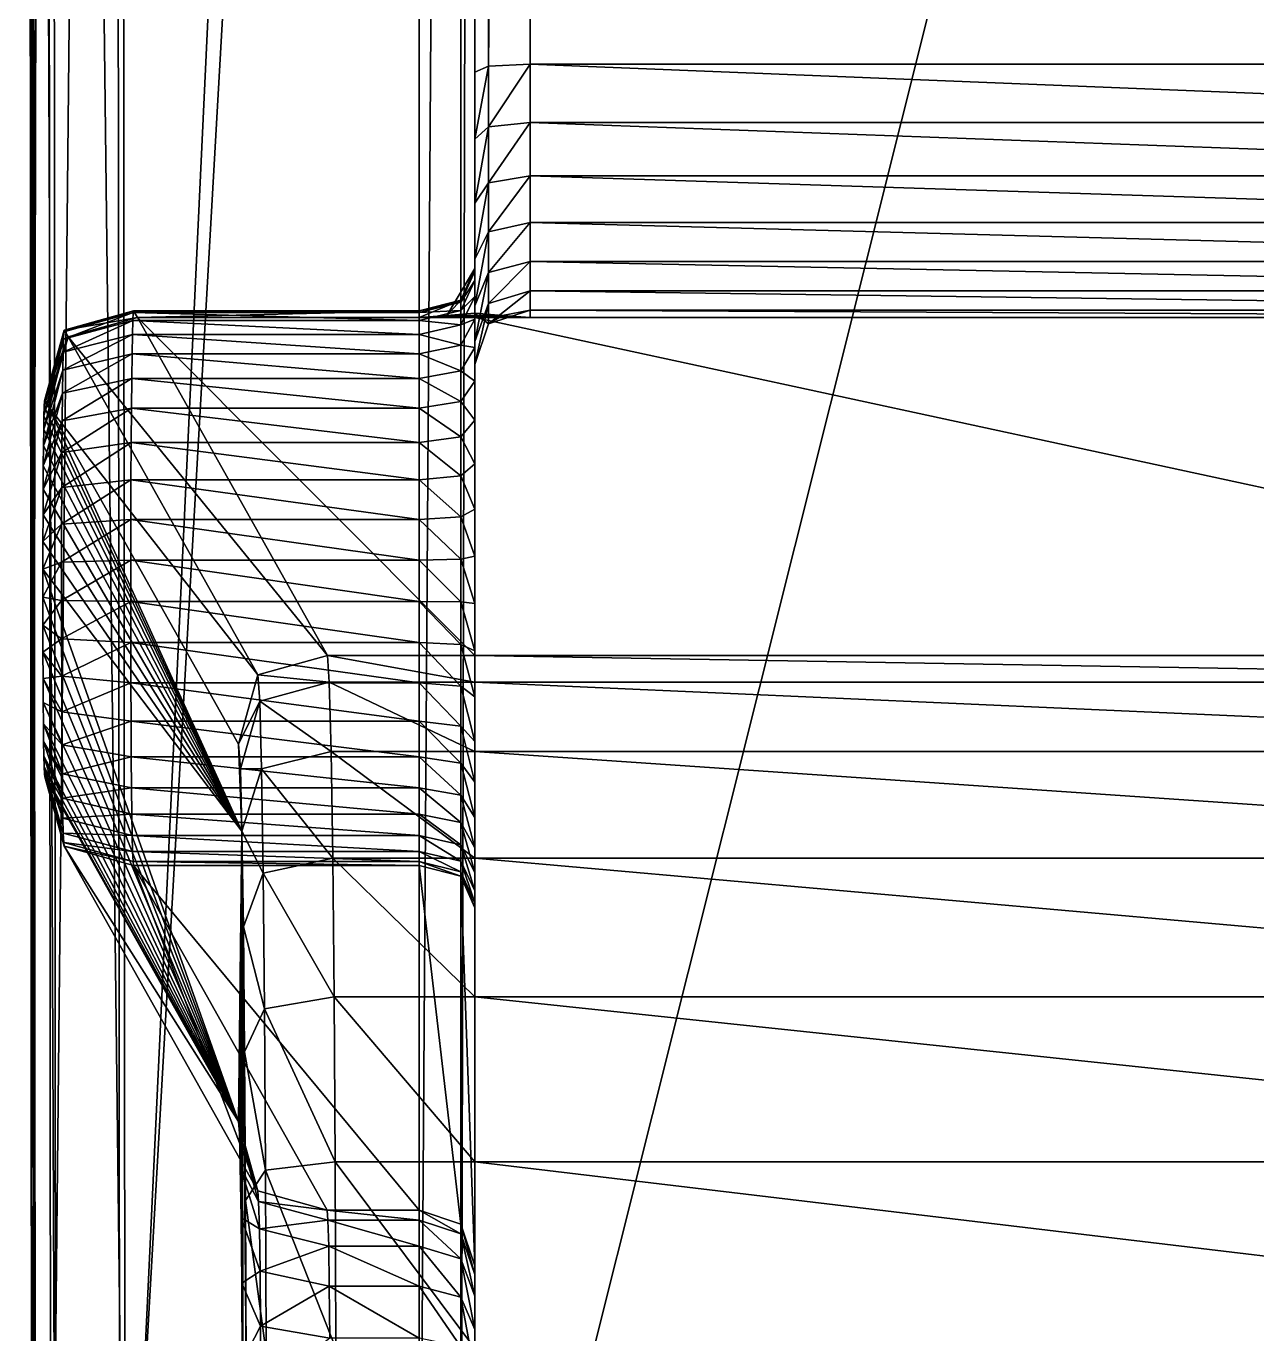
# Model space of a CAD drawing. Header units: metres. Extents: x -3624 to 1108, y -1406 to 909.
# Drawn here: x -693.31 to -671.14, y 517.28 to 540.84 of the extents above; entities that cross this region are included whole.
import ezdxf

# ---------------------------------------------------------------- set-up
doc = ezdxf.new("R2010")
doc.units = ezdxf.units.M

msp = doc.modelspace()

# ---------------------------------------------------------------- linework, layer by layer
for points in [[(-685.227, 899.025, 366.646), (-685.227, 785.077, 377.504), (-685.227, 508.727, 368.046)], [(-685.227, 874.83, 359.144), (-685.227, 899.025, 366.646), (-685.227, 508.727, 368.046)], [(-685.227, 874.009, 358.873), (-685.227, 874.83, 359.144), (-685.227, 508.727, 368.046)], [(-685.227, 873.226, 358.481), (-685.227, 874.009, 358.873), (-685.227, 508.727, 368.046)], [(-685.227, 872.523, 357.957), (-685.227, 873.226, 358.481), (-685.227, 508.727, 368.046)], [(-685.227, 766.642, 360.52), (-685.227, 872.523, 357.957), (-685.227, 508.727, 368.046)], [(-685.227, 785.077, 377.504), (-685.227, 647.085, 378.605), (-685.227, 509.396, 368.231)], [(-685.227, 785.077, 377.504), (-685.227, 509.396, 368.231), (-685.227, 509.035, 368.174)], [(-685.227, 785.077, 377.504), (-685.227, 509.035, 368.174), (-685.227, 508.727, 368.046)], [(-685.227, 763.264, 360.583), (-685.227, 766.642, 360.52), (-685.227, 508.727, 368.046)], [(-685.227, 759.889, 360.604), (-685.227, 763.264, 360.583), (-685.227, 508.727, 368.046)], [(-685.227, 647.079, 360.604), (-685.227, 759.889, 360.604), (-685.227, 508.727, 368.046)], [(-685.227, 647.085, 378.605), (-685.227, 632.676, 378.246), (-685.227, 509.396, 368.231)], [(-685.227, 643.704, 360.583), (-685.227, 647.079, 360.604), (-685.227, 508.727, 368.046)], [(-685.227, 640.326, 360.52), (-685.227, 643.704, 360.583), (-685.227, 508.727, 368.046)], [(-685.227, 636.949, 360.415), (-685.227, 640.326, 360.52), (-685.227, 508.727, 368.046)], [(-685.227, 633.574, 360.268), (-685.227, 636.949, 360.415), (-685.227, 508.727, 368.046)], [(-685.227, 630.201, 360.078), (-685.227, 633.574, 360.268), (-685.227, 508.727, 368.046)], [(-685.227, 632.676, 378.246), (-685.227, 625.485, 377.797), (-685.227, 509.396, 368.231)], [(-693.308, 632.208, 387.619), (-693.303, 624.783, 387.155), (-693.204, 508.689, 377.021)], [(-693.308, 632.208, 387.619), (-693.204, 508.689, 377.021), (-693.163, 501.162, 372.839)], [(-693.308, 632.208, 387.619), (-693.163, 501.162, 372.839), (-693.137, 509.109, 370.232)], [(-693.308, 632.208, 387.619), (-693.137, 509.109, 370.232), (-693.234, 621.672, 380.079)], [(-685.227, 626.83, 359.848), (-685.227, 630.201, 360.078), (-685.227, 508.727, 368.046)], [(-685.227, 623.466, 359.575), (-685.227, 626.83, 359.848), (-685.227, 508.727, 368.046)], [(-685.227, 625.485, 377.797), (-685.227, 621.891, 377.504), (-685.227, 509.396, 368.231)], [(-693.303, 624.783, 387.155), (-693.3, 621.07, 386.853), (-693.204, 508.689, 377.021)], [(-685.227, 540.015, 352.274), (-684.977, 540.12, 351.53), (-684.977, 623.529, 358.827)], [(-684.977, 623.529, 358.827), (-685.227, 623.466, 359.575), (-685.227, 540.015, 352.274)], [(-685.227, 535.055, 357.345), (-685.227, 540.015, 352.274), (-685.227, 623.466, 359.575)], [(-685.227, 534.445, 357.957), (-685.227, 535.055, 357.345), (-685.227, 623.466, 359.575)], [(-685.227, 533.742, 358.481), (-685.227, 534.445, 357.957), (-685.227, 623.466, 359.575)], [(-685.227, 532.958, 358.874), (-685.227, 533.742, 358.481), (-685.227, 623.466, 359.575)], [(-685.227, 532.958, 358.874), (-685.227, 623.466, 359.575), (-685.227, 508.727, 368.046)], [(-684.977, 540.12, 351.53), (-684.227, 540.155, 351.282), (-684.227, 623.55, 358.578)], [(-684.227, 623.55, 358.578), (-684.977, 623.529, 358.827), (-684.977, 540.12, 351.53)], [(-658.045, 540.155, 351.282), (-658.045, 623.55, 358.578), (-684.227, 623.55, 358.578)], [(-684.227, 623.55, 358.578), (-684.227, 540.155, 351.282), (-658.045, 540.155, 351.282)], [(-692.775, 509.286, 368.996), (-692.872, 621.777, 378.837), (-693.234, 621.672, 380.079)], [(-691.521, 509.335, 368.661), (-691.618, 621.807, 378.501), (-692.872, 621.777, 378.837)], [(-692.872, 621.777, 378.837), (-692.775, 509.286, 368.996), (-691.521, 509.335, 368.661)], [(-686.227, 621.807, 378.501), (-691.618, 621.807, 378.501), (-691.521, 509.335, 368.661)], [(-691.521, 509.335, 368.661), (-686.227, 509.335, 368.661), (-686.227, 621.807, 378.501)], [(-686.227, 509.335, 368.661), (-685.477, 509.35, 368.554), (-685.477, 621.828, 378.252)], [(-685.477, 621.828, 378.252), (-686.227, 621.807, 378.501), (-686.227, 509.335, 368.661)], [(-685.477, 509.35, 368.554), (-685.227, 509.396, 368.231), (-685.227, 621.891, 377.504)], [(-685.227, 621.891, 377.504), (-685.477, 621.828, 378.252), (-685.477, 509.35, 368.554)], [(-693.234, 621.672, 380.079), (-693.137, 509.109, 370.232), (-692.775, 509.286, 368.996)], [(-693.204, 508.689, 377.021), (-693.3, 621.07, 386.853), (-692.962, 620.964, 388.102)], [(-692.962, 620.964, 388.102), (-692.866, 508.513, 378.264), (-693.204, 508.689, 377.021)], [(-692.866, 508.513, 378.264), (-692.962, 620.964, 388.102), (-691.716, 620.935, 388.463)], [(-691.716, 620.935, 388.463), (-691.619, 508.463, 378.623), (-692.866, 508.513, 378.264)], [(-691.619, 508.463, 378.623), (-691.716, 620.935, 388.463), (-685.227, 620.935, 388.463)], [(-685.227, 620.935, 388.463), (-685.227, 508.463, 378.623), (-691.619, 508.463, 378.623)], [(-657.045, 620.935, 388.463), (-657.045, 508.463, 378.623), (-685.227, 508.463, 378.623)], [(-685.227, 508.463, 378.623), (-685.227, 620.935, 388.463), (-657.045, 620.935, 388.463)], [(-685.227, 538.804, 352.035), (-684.977, 539.028, 351.315), (-684.977, 540.12, 351.53)], [(-684.977, 540.12, 351.53), (-685.227, 540.015, 352.274), (-685.227, 538.804, 352.035)], [(-685.227, 535.565, 356.657), (-685.227, 538.804, 352.035), (-685.227, 540.015, 352.274)], [(-685.227, 535.055, 357.345), (-685.227, 535.565, 356.657), (-685.227, 540.015, 352.274)], [(-684.977, 539.028, 351.315), (-684.227, 539.103, 351.075), (-684.227, 540.155, 351.282)], [(-684.227, 540.155, 351.282), (-684.977, 540.12, 351.53), (-684.977, 539.028, 351.315)], [(-658.045, 539.103, 351.075), (-658.045, 540.155, 351.282), (-684.227, 540.155, 351.282)], [(-684.227, 540.155, 351.282), (-684.227, 539.103, 351.075), (-658.045, 539.103, 351.075)], [(-684.977, 538.021, 350.88), (-684.227, 538.145, 350.661), (-684.227, 539.103, 351.075)], [(-684.227, 539.103, 351.075), (-684.977, 539.028, 351.315), (-684.977, 538.021, 350.88)], [(-658.045, 538.145, 350.661), (-658.045, 539.103, 351.075), (-684.227, 539.103, 351.075)], [(-684.227, 539.103, 351.075), (-684.227, 538.145, 350.661), (-658.045, 538.145, 350.661)], [(-685.227, 537.652, 351.538), (-684.977, 538.021, 350.88), (-684.977, 539.028, 351.315)], [(-684.977, 539.028, 351.315), (-685.227, 538.804, 352.035), (-685.227, 537.652, 351.538)], [(-685.227, 535.968, 355.904), (-685.227, 537.652, 351.538), (-685.227, 538.804, 352.035)], [(-685.227, 535.565, 356.657), (-685.227, 535.968, 355.904), (-685.227, 538.804, 352.035)], [(-684.977, 537.138, 350.256), (-684.227, 537.304, 350.067), (-684.227, 538.145, 350.661)], [(-684.227, 538.145, 350.661), (-684.977, 538.021, 350.88), (-684.977, 537.138, 350.256)], [(-658.045, 537.304, 350.067), (-658.045, 538.145, 350.661), (-684.227, 538.145, 350.661)], [(-684.227, 538.145, 350.661), (-684.227, 537.304, 350.067), (-658.045, 537.304, 350.067)], [(-685.227, 536.643, 350.824), (-684.977, 537.138, 350.256), (-684.977, 538.021, 350.88)], [(-684.977, 538.021, 350.88), (-685.227, 537.652, 351.538), (-685.227, 536.643, 350.824)], [(-685.227, 536.477, 353.411), (-685.227, 536.643, 350.824), (-685.227, 537.652, 351.538)], [(-685.227, 536.429, 354.251), (-685.227, 536.477, 353.411), (-685.227, 537.652, 351.538)], [(-685.227, 536.258, 355.098), (-685.227, 536.429, 354.251), (-685.227, 537.652, 351.538)], [(-685.227, 535.968, 355.904), (-685.227, 536.258, 355.098), (-685.227, 537.652, 351.538)], [(-684.977, 536.404, 349.468), (-684.227, 536.604, 349.317), (-684.227, 537.304, 350.067)], [(-684.227, 537.304, 350.067), (-684.977, 537.138, 350.256), (-684.977, 536.404, 349.468)], [(-658.045, 536.604, 349.317), (-658.045, 537.304, 350.067), (-684.227, 537.304, 350.067)], [(-684.227, 537.304, 350.067), (-684.227, 536.604, 349.317), (-658.045, 536.604, 349.317)], [(-685.227, 535.803, 349.923), (-684.977, 536.404, 349.468), (-684.977, 537.138, 350.256)], [(-684.977, 537.138, 350.256), (-685.227, 536.643, 350.824), (-685.227, 535.803, 349.923)], [(-685.727, 535.63, 346.923), (-685.227, 535.668, 347.457), (-685.227, 536.477, 353.411)], [(-685.227, 536.477, 353.411), (-685.477, 535.905, 353.404), (-685.727, 535.63, 346.923)], [(-685.477, 535.905, 353.404), (-685.227, 536.477, 353.411), (-685.227, 536.429, 354.251)], [(-685.227, 536.477, 353.411), (-685.227, 535.803, 349.923), (-685.227, 536.643, 350.824)], [(-685.227, 536.477, 353.411), (-685.227, 535.668, 347.457), (-685.227, 534.746, 347.682)], [(-685.227, 536.477, 353.411), (-685.227, 534.746, 347.682), (-685.227, 535.161, 348.867)], [(-685.227, 536.477, 353.411), (-685.227, 535.161, 348.867), (-685.227, 535.803, 349.923)], [(-684.977, 535.843, 348.545), (-684.227, 536.07, 348.438), (-684.227, 536.604, 349.317)], [(-684.227, 536.604, 349.317), (-684.977, 536.404, 349.468), (-684.977, 535.843, 348.545)], [(-658.045, 536.07, 348.438), (-658.045, 536.604, 349.317), (-684.227, 536.604, 349.317)], [(-684.227, 536.604, 349.317), (-684.227, 536.07, 348.438), (-658.045, 536.07, 348.438)], [(-685.477, 535.87, 354.185), (-685.227, 536.429, 354.251), (-685.227, 536.258, 355.098)], [(-685.227, 536.429, 354.251), (-685.477, 535.87, 354.185), (-685.477, 535.905, 353.404)], [(-685.477, 535.719, 354.95), (-685.227, 536.258, 355.098), (-685.227, 535.968, 355.904)], [(-685.227, 536.258, 355.098), (-685.477, 535.719, 354.95), (-685.477, 535.87, 354.185)], [(-685.227, 535.161, 348.867), (-684.977, 535.843, 348.545), (-684.977, 536.404, 349.468)], [(-684.977, 536.404, 349.468), (-685.227, 535.803, 349.923), (-685.227, 535.161, 348.867)], [(-684.977, 535.48, 347.509), (-684.227, 535.725, 347.452), (-684.227, 536.07, 348.438)], [(-684.227, 536.07, 348.438), (-684.977, 535.843, 348.545), (-684.977, 535.48, 347.509)], [(-658.045, 535.725, 347.452), (-658.045, 536.07, 348.438), (-684.227, 536.07, 348.438)], [(-684.227, 536.07, 348.438), (-684.227, 535.725, 347.452), (-658.045, 535.725, 347.452)], [(-686.227, 535.714, 353.402), (-685.477, 535.905, 353.404), (-685.477, 535.87, 354.185)], [(-686.227, 535.592, 346.388), (-685.727, 535.63, 346.923), (-685.477, 535.905, 353.404)], [(-685.477, 535.905, 353.404), (-686.227, 535.714, 353.402), (-686.227, 535.592, 346.388)], [(-686.227, 535.683, 354.163), (-685.477, 535.87, 354.185), (-685.477, 535.719, 354.95)], [(-685.477, 535.87, 354.185), (-686.227, 535.683, 354.163), (-686.227, 535.714, 353.402)], [(-685.477, 535.458, 355.678), (-685.227, 535.968, 355.904), (-685.227, 535.565, 356.657)], [(-685.227, 535.968, 355.904), (-685.477, 535.458, 355.678), (-685.477, 535.719, 354.95)], [(-685.227, 534.746, 347.682), (-684.977, 535.48, 347.509), (-684.977, 535.843, 348.545)], [(-684.977, 535.843, 348.545), (-685.227, 535.161, 348.867), (-685.227, 534.746, 347.682)], [(-692.642, 534.968, 355.449), (-692.635, 535.201, 354.796), (-691.386, 535.539, 354.901)], [(-691.386, 535.539, 354.901), (-691.394, 535.289, 355.603), (-692.642, 534.968, 355.449)], [(-692.635, 535.201, 354.796), (-692.629, 535.334, 354.11), (-691.379, 535.683, 354.163)], [(-691.379, 535.683, 354.163), (-691.386, 535.539, 354.901), (-692.635, 535.201, 354.796)], [(-692.629, 535.334, 354.11), (-692.622, 535.364, 353.385), (-691.372, 535.714, 353.402)], [(-691.372, 535.714, 353.402), (-691.379, 535.683, 354.163), (-692.629, 535.334, 354.11)], [(-691.303, 535.592, 346.388), (-691.372, 535.714, 353.402), (-692.622, 535.364, 353.385)], [(-692.622, 535.364, 353.385), (-692.553, 535.242, 346.382), (-691.303, 535.592, 346.388)], [(-687.881, 529.506, -2.28), (-691.303, 535.592, 346.388), (-692.553, 535.242, 346.382)], [(-686.227, 535.289, 355.603), (-691.394, 535.289, 355.603), (-691.386, 535.539, 354.901)], [(-686.227, 535.539, 354.901), (-691.386, 535.539, 354.901), (-691.379, 535.683, 354.163)], [(-691.386, 535.539, 354.901), (-686.227, 535.539, 354.901), (-686.227, 535.289, 355.603)], [(-686.227, 535.683, 354.163), (-691.379, 535.683, 354.163), (-691.372, 535.714, 353.402)], [(-691.379, 535.683, 354.163), (-686.227, 535.683, 354.163), (-686.227, 535.539, 354.901)], [(-691.372, 535.714, 353.402), (-686.227, 535.714, 353.402), (-686.227, 535.683, 354.163)], [(-686.227, 535.714, 353.402), (-691.372, 535.714, 353.402), (-691.303, 535.592, 346.388)], [(-691.303, 535.592, 346.388), (-686.227, 535.592, 346.388), (-686.227, 535.714, 353.402)], [(-685.227, 529.506, -2.28), (-685.227, 535.592, 346.388), (-691.303, 535.592, 346.388)], [(-691.303, 535.592, 346.388), (-687.881, 529.506, -2.28), (-685.227, 529.506, -2.28)], [(-686.227, 535.592, 346.388), (-691.303, 535.592, 346.388), (-650.969, 535.592, 346.388)], [(-657.045, 535.592, 346.388), (-650.969, 535.592, 346.388), (-691.303, 535.592, 346.388)], [(-691.303, 535.592, 346.388), (-685.227, 535.592, 346.388), (-657.045, 535.592, 346.388)], [(-686.227, 535.539, 354.901), (-685.477, 535.719, 354.95), (-685.477, 535.458, 355.678)], [(-685.477, 535.719, 354.95), (-686.227, 535.539, 354.901), (-686.227, 535.683, 354.163)], [(-684.977, 535.611, 346.655), (-685.727, 535.63, 346.923), (-686.227, 535.592, 346.388)], [(-686.227, 535.592, 346.388), (-685.227, 535.592, 346.388), (-684.977, 535.611, 346.655)], [(-685.227, 535.592, 346.388), (-686.227, 535.592, 346.388), (-656.045, 535.592, 346.388)], [(-650.969, 535.592, 346.388), (-656.045, 535.592, 346.388), (-686.227, 535.592, 346.388)], [(-685.477, 535.458, 355.678), (-686.227, 535.289, 355.603), (-686.227, 535.539, 354.901)], [(-684.727, 535.63, 346.923), (-685.227, 535.668, 347.457), (-685.727, 535.63, 346.923)], [(-685.727, 535.63, 346.923), (-684.977, 535.611, 346.655), (-684.727, 535.63, 346.923)], [(-685.477, 535.095, 356.358), (-685.227, 535.565, 356.657), (-685.227, 535.055, 357.345)], [(-685.227, 535.565, 356.657), (-685.477, 535.095, 356.358), (-685.477, 535.458, 355.678)], [(-685.227, 535.668, 347.457), (-684.727, 535.63, 346.923), (-684.977, 535.48, 347.509)], [(-684.977, 535.48, 347.509), (-685.227, 534.746, 347.682), (-685.227, 535.668, 347.457)], [(-684.227, 535.592, 346.388), (-684.977, 535.611, 346.655), (-685.227, 535.592, 346.388)], [(-684.227, 535.592, 346.388), (-685.227, 535.592, 346.388), (-657.045, 535.592, 346.388)], [(-656.045, 535.592, 346.388), (-657.045, 535.592, 346.388), (-685.227, 535.592, 346.388)], [(-657.045, 529.506, -2.28), (-657.045, 535.592, 346.388), (-685.227, 535.592, 346.388)], [(-685.227, 535.592, 346.388), (-685.227, 529.506, -2.28), (-657.045, 529.506, -2.28)], [(-684.227, 535.725, 347.452), (-684.977, 535.48, 347.509), (-684.727, 535.63, 346.923)], [(-684.227, 535.592, 346.388), (-684.727, 535.63, 346.923), (-684.977, 535.611, 346.655)], [(-684.727, 535.63, 346.923), (-684.227, 535.592, 346.388), (-684.227, 535.725, 347.452)], [(-658.045, 535.592, 346.388), (-658.045, 535.725, 347.452), (-684.227, 535.725, 347.452)], [(-684.227, 535.725, 347.452), (-684.227, 535.592, 346.388), (-658.045, 535.592, 346.388)], [(-657.045, 535.592, 346.388), (-658.045, 535.592, 346.388), (-684.227, 535.592, 346.388)], [(-692.982, 533.992, 354.461), (-692.977, 534.089, 353.96), (-692.629, 535.334, 354.11)], [(-692.629, 535.334, 354.11), (-692.635, 535.201, 354.796), (-692.982, 533.992, 354.461)], [(-692.977, 534.089, 353.96), (-692.972, 534.114, 353.367), (-692.622, 535.364, 353.385)], [(-692.622, 535.364, 353.385), (-692.629, 535.334, 354.11), (-692.977, 534.089, 353.96)], [(-692.553, 535.242, 346.382), (-692.622, 535.364, 353.385), (-692.972, 534.114, 353.367)], [(-692.648, 534.641, 356.058), (-692.642, 534.968, 355.449), (-691.394, 535.289, 355.603)], [(-691.394, 535.289, 355.603), (-691.4, 534.937, 356.259), (-692.648, 534.641, 356.058)], [(-686.227, 534.937, 356.259), (-691.4, 534.937, 356.259), (-691.394, 535.289, 355.603)], [(-691.394, 535.289, 355.603), (-686.227, 535.289, 355.603), (-686.227, 534.937, 356.259)], [(-686.227, 535.289, 355.603), (-685.477, 535.458, 355.678), (-685.477, 535.095, 356.358)], [(-685.477, 535.095, 356.358), (-686.227, 534.937, 356.259), (-686.227, 535.289, 355.603)], [(-692.987, 533.822, 354.937), (-692.982, 533.992, 354.461), (-692.635, 535.201, 354.796)], [(-692.635, 535.201, 354.796), (-692.642, 534.968, 355.449), (-692.987, 533.822, 354.937)], [(-692.972, 534.114, 353.367), (-692.903, 533.992, 346.4), (-692.553, 535.242, 346.382)], [(-689.132, 529.157, -2.267), (-692.553, 535.242, 346.382), (-692.903, 533.992, 346.4)], [(-692.553, 535.242, 346.382), (-689.132, 529.157, -2.267), (-687.881, 529.506, -2.28)], [(-686.227, 534.937, 356.259), (-685.477, 535.095, 356.358), (-685.477, 534.633, 356.978)], [(-685.227, 535.055, 357.345), (-685.477, 534.633, 356.978), (-685.477, 535.095, 356.358)], [(-685.477, 534.633, 356.978), (-685.227, 535.055, 357.345), (-685.227, 534.445, 357.957)], [(-692.991, 533.583, 355.383), (-692.987, 533.822, 354.937), (-692.642, 534.968, 355.449)], [(-692.642, 534.968, 355.449), (-692.648, 534.641, 356.058), (-692.991, 533.583, 355.383)], [(-692.653, 534.228, 356.614), (-692.648, 534.641, 356.058), (-691.4, 534.937, 356.259)], [(-691.4, 534.937, 356.259), (-691.406, 534.492, 356.856), (-692.653, 534.228, 356.614)], [(-686.227, 534.492, 356.856), (-691.406, 534.492, 356.856), (-691.4, 534.937, 356.259)], [(-691.4, 534.937, 356.259), (-686.227, 534.937, 356.259), (-686.227, 534.492, 356.856)], [(-685.477, 534.633, 356.978), (-686.227, 534.492, 356.856), (-686.227, 534.937, 356.259)], [(-692.995, 533.281, 355.788), (-692.991, 533.583, 355.383), (-692.648, 534.641, 356.058)], [(-692.648, 534.641, 356.058), (-692.653, 534.228, 356.614), (-692.995, 533.281, 355.788)], [(-686.227, 534.492, 356.856), (-685.477, 534.633, 356.978), (-685.477, 534.08, 357.528)], [(-685.227, 534.445, 357.957), (-685.477, 534.08, 357.528), (-685.477, 534.633, 356.978)], [(-692.658, 533.731, 357.105), (-692.653, 534.228, 356.614), (-691.406, 534.492, 356.856)], [(-691.406, 534.492, 356.856), (-691.411, 533.958, 357.384), (-692.658, 533.731, 357.105)], [(-686.227, 533.958, 357.384), (-691.411, 533.958, 357.384), (-691.406, 534.492, 356.856)], [(-691.406, 534.492, 356.856), (-686.227, 534.492, 356.856), (-686.227, 533.958, 357.384)], [(-685.477, 534.08, 357.528), (-686.227, 533.958, 357.384), (-686.227, 534.492, 356.856)], [(-685.477, 534.08, 357.528), (-685.227, 534.445, 357.957), (-685.227, 533.742, 358.481)], [(-692.999, 532.919, 356.146), (-692.995, 533.281, 355.788), (-692.653, 534.228, 356.614)], [(-692.653, 534.228, 356.614), (-692.658, 533.731, 357.105), (-692.999, 532.919, 356.146)], [(-692.903, 533.992, 346.4), (-692.972, 534.114, 353.367), (-692.977, 534.089, 353.96)], [(-689.42, 526.34, -8.534), (-692.982, 533.992, 354.461), (-692.987, 533.822, 354.937)], [(-692.903, 533.992, 346.4), (-692.977, 534.089, 353.96), (-692.982, 533.992, 354.461)], [(-689.42, 526.34, -8.534), (-692.903, 533.992, 346.4), (-692.982, 533.992, 354.461)], [(-692.903, 533.992, 346.4), (-689.482, 527.908, -2.177), (-689.132, 529.157, -2.267)], [(-689.42, 526.34, -8.534), (-689.482, 527.908, -2.177), (-692.903, 533.992, 346.4)], [(-692.662, 533.159, 357.521), (-692.658, 533.731, 357.105), (-691.411, 533.958, 357.384)], [(-691.411, 533.958, 357.384), (-691.415, 533.343, 357.832), (-692.662, 533.159, 357.521)], [(-686.227, 533.343, 357.832), (-691.415, 533.343, 357.832), (-691.411, 533.958, 357.384)], [(-691.411, 533.958, 357.384), (-686.227, 533.958, 357.384), (-686.227, 533.343, 357.832)], [(-686.227, 533.958, 357.384), (-685.477, 534.08, 357.528), (-685.477, 533.443, 357.994)], [(-685.477, 533.443, 357.994), (-686.227, 533.343, 357.832), (-686.227, 533.958, 357.384)], [(-685.227, 533.742, 358.481), (-685.477, 533.443, 357.994), (-685.477, 534.08, 357.528)], [(-693.002, 532.5, 356.451), (-692.999, 532.919, 356.146), (-692.658, 533.731, 357.105)], [(-692.658, 533.731, 357.105), (-692.662, 533.159, 357.521), (-693.002, 532.5, 356.451)], [(-689.42, 526.34, -8.534), (-692.987, 533.822, 354.937), (-692.991, 533.583, 355.383)], [(-685.477, 533.443, 357.994), (-685.227, 533.742, 358.481), (-685.227, 532.958, 358.874)], [(-689.42, 526.34, -8.534), (-692.991, 533.583, 355.383), (-692.995, 533.281, 355.788)], [(-686.227, 533.343, 357.832), (-685.477, 533.443, 357.994), (-685.477, 532.739, 358.355)], [(-685.227, 532.958, 358.874), (-685.477, 532.739, 358.355), (-685.477, 533.443, 357.994)], [(-693.004, 532.04, 356.689), (-693.002, 532.5, 356.451), (-692.662, 533.159, 357.521)], [(-692.662, 533.159, 357.521), (-692.666, 532.529, 357.846), (-693.004, 532.04, 356.689)], [(-689.42, 526.34, -8.534), (-692.995, 533.281, 355.788), (-692.999, 532.919, 356.146)], [(-692.666, 532.529, 357.846), (-692.662, 533.159, 357.521), (-691.415, 533.343, 357.832)], [(-691.415, 533.343, 357.832), (-691.419, 532.666, 358.182), (-692.666, 532.529, 357.846)], [(-686.227, 532.666, 358.182), (-691.419, 532.666, 358.182), (-691.415, 533.343, 357.832)], [(-691.415, 533.343, 357.832), (-686.227, 533.343, 357.832), (-686.227, 532.666, 358.182)], [(-685.477, 532.739, 358.355), (-686.227, 532.666, 358.182), (-686.227, 533.343, 357.832)], [(-689.42, 526.34, -8.534), (-692.999, 532.919, 356.146), (-693.002, 532.5, 356.451)], [(-685.477, 532.739, 358.355), (-685.227, 532.958, 358.874), (-685.227, 532.138, 359.144)], [(-685.227, 532.138, 359.144), (-685.227, 532.958, 358.874), (-685.227, 508.727, 368.046)], [(-686.227, 532.666, 358.182), (-685.477, 532.739, 358.355), (-685.477, 532, 358.602)], [(-685.227, 532.138, 359.144), (-685.477, 532, 358.602), (-685.477, 532.739, 358.355)], [(-693.006, 531.557, 356.851), (-693.004, 532.04, 356.689), (-692.666, 532.529, 357.846)], [(-692.666, 532.529, 357.846), (-692.668, 531.867, 358.069), (-693.006, 531.557, 356.851)], [(-689.42, 526.34, -8.534), (-693.002, 532.5, 356.451), (-693.004, 532.04, 356.689)], [(-692.668, 531.867, 358.069), (-692.666, 532.529, 357.846), (-691.419, 532.666, 358.182)], [(-691.419, 532.666, 358.182), (-691.421, 531.954, 358.422), (-692.668, 531.867, 358.069)], [(-686.227, 531.954, 358.422), (-691.421, 531.954, 358.422), (-691.419, 532.666, 358.182)], [(-691.419, 532.666, 358.182), (-686.227, 532.666, 358.182), (-686.227, 531.954, 358.422)], [(-685.477, 532, 358.602), (-686.227, 531.954, 358.422), (-686.227, 532.666, 358.182)], [(-689.42, 526.34, -8.534), (-693.004, 532.04, 356.689), (-693.006, 531.557, 356.851)], [(-686.227, 531.954, 358.422), (-685.477, 532, 358.602), (-685.477, 531.238, 358.736)], [(-685.477, 532, 358.602), (-685.227, 532.138, 359.144), (-685.227, 531.294, 359.291)], [(-685.227, 531.294, 359.291), (-685.477, 531.238, 358.736), (-685.477, 532, 358.602)], [(-685.227, 531.294, 359.291), (-685.227, 532.138, 359.144), (-685.227, 508.727, 368.046)], [(-693.007, 531.059, 356.939), (-693.006, 531.557, 356.851), (-692.668, 531.867, 358.069)], [(-692.668, 531.867, 358.069), (-692.669, 531.185, 358.19), (-693.007, 531.059, 356.939)], [(-692.669, 531.185, 358.19), (-692.668, 531.867, 358.069), (-691.421, 531.954, 358.422)], [(-691.421, 531.954, 358.422), (-691.422, 531.22, 358.551), (-692.669, 531.185, 358.19)], [(-686.227, 531.22, 358.551), (-691.422, 531.22, 358.551), (-691.421, 531.954, 358.422)], [(-691.421, 531.954, 358.422), (-686.227, 531.954, 358.422), (-686.227, 531.22, 358.551)], [(-685.477, 531.238, 358.736), (-686.227, 531.22, 358.551), (-686.227, 531.954, 358.422)], [(-689.42, 526.34, -8.534), (-693.006, 531.557, 356.851), (-693.007, 531.059, 356.939)], [(-685.477, 531.238, 358.736), (-685.227, 531.294, 359.291), (-685.227, 530.441, 359.314)], [(-685.227, 530.441, 359.314), (-685.227, 531.294, 359.291), (-685.227, 508.727, 368.046)], [(-693.007, 530.554, 356.953), (-693.007, 531.059, 356.939), (-692.669, 531.185, 358.19)], [(-692.669, 531.185, 358.19), (-692.669, 530.493, 358.208), (-693.007, 530.554, 356.953)], [(-693.007, 531.059, 356.939), (-693.007, 530.554, 356.953), (-689.482, 521.106, -2.24)], [(-689.42, 526.34, -8.534), (-693.007, 531.059, 356.939), (-689.482, 521.106, -2.24)], [(-692.669, 530.493, 358.208), (-692.669, 531.185, 358.19), (-691.422, 531.22, 358.551)], [(-691.422, 531.22, 358.551), (-691.423, 530.477, 358.571), (-692.669, 530.493, 358.208)], [(-686.227, 530.477, 358.571), (-691.423, 530.477, 358.571), (-691.422, 531.22, 358.551)], [(-691.422, 531.22, 358.551), (-686.227, 531.22, 358.551), (-686.227, 530.477, 358.571)], [(-686.227, 531.22, 358.551), (-685.477, 531.238, 358.736), (-685.477, 530.468, 358.757)], [(-685.477, 530.468, 358.757), (-686.227, 530.477, 358.571), (-686.227, 531.22, 358.551)], [(-685.227, 530.441, 359.314), (-685.477, 530.468, 358.757), (-685.477, 531.238, 358.736)], [(-693.006, 530.052, 356.891), (-693.007, 530.554, 356.953), (-692.669, 530.493, 358.208)], [(-693.007, 530.554, 356.953), (-693.006, 530.052, 356.891), (-689.482, 521.106, -2.24)], [(-692.669, 530.493, 358.208), (-692.668, 529.806, 358.123), (-693.006, 530.052, 356.891)], [(-692.668, 529.806, 358.123), (-692.669, 530.493, 358.208), (-691.423, 530.477, 358.571)], [(-691.423, 530.477, 358.571), (-691.422, 529.737, 358.48), (-692.668, 529.806, 358.123)], [(-691.423, 530.477, 358.571), (-686.227, 530.477, 358.571), (-686.227, 529.737, 358.48)], [(-686.227, 529.737, 358.48), (-691.422, 529.737, 358.48), (-691.423, 530.477, 358.571)], [(-686.227, 530.477, 358.571), (-685.477, 530.468, 358.757), (-685.477, 529.7, 358.663)], [(-685.477, 529.7, 358.663), (-686.227, 529.737, 358.48), (-686.227, 530.477, 358.571)], [(-685.477, 530.468, 358.757), (-685.227, 530.441, 359.314), (-685.227, 529.59, 359.211)], [(-685.227, 529.59, 359.211), (-685.477, 529.7, 358.663), (-685.477, 530.468, 358.757)], [(-685.227, 529.59, 359.211), (-685.227, 530.441, 359.314), (-685.227, 508.727, 368.046)], [(-693.005, 529.561, 356.754), (-693.006, 530.052, 356.891), (-692.668, 529.806, 358.123)], [(-693.006, 530.052, 356.891), (-693.005, 529.561, 356.754), (-689.482, 521.106, -2.24)], [(-692.668, 529.806, 358.123), (-692.666, 529.133, 357.936), (-693.005, 529.561, 356.754)], [(-692.666, 529.133, 357.936), (-692.668, 529.806, 358.123), (-691.422, 529.737, 358.48)], [(-691.422, 529.737, 358.48), (-691.42, 529.013, 358.278), (-692.666, 529.133, 357.936)], [(-691.422, 529.737, 358.48), (-686.227, 529.737, 358.48), (-686.227, 529.013, 358.278)], [(-686.227, 529.013, 358.278), (-691.42, 529.013, 358.278), (-691.422, 529.737, 358.48)], [(-686.227, 529.737, 358.48), (-685.477, 529.7, 358.663), (-685.477, 528.949, 358.454)], [(-685.477, 528.949, 358.454), (-686.227, 529.013, 358.278), (-686.227, 529.737, 358.48)], [(-685.477, 529.7, 358.663), (-685.227, 529.59, 359.211), (-685.227, 528.757, 358.984)], [(-685.227, 528.757, 358.984), (-685.477, 528.949, 358.454), (-685.477, 529.7, 358.663)], [(-693.003, 529.089, 356.541), (-693.005, 529.561, 356.754), (-692.666, 529.133, 357.936)], [(-693.005, 529.561, 356.754), (-693.003, 529.089, 356.541), (-689.482, 521.106, -2.24)], [(-687.846, 529.025, -5.918), (-687.881, 529.506, -2.28), (-689.132, 529.157, -2.267)], [(-685.227, 529.025, -5.918), (-685.227, 529.506, -2.28), (-687.881, 529.506, -2.28)], [(-687.881, 529.506, -2.28), (-687.846, 529.025, -5.918), (-685.227, 529.025, -5.918)], [(-685.227, 528.757, 358.984), (-685.227, 529.59, 359.211), (-685.227, 508.727, 368.046)], [(-657.045, 529.025, -5.918), (-657.045, 529.506, -2.28), (-685.227, 529.506, -2.28)], [(-685.227, 529.506, -2.28), (-685.227, 529.025, -5.918), (-657.045, 529.025, -5.918)], [(-689.096, 528.683, -5.844), (-689.132, 529.157, -2.267), (-689.482, 527.908, -2.177)], [(-689.132, 529.157, -2.267), (-689.096, 528.683, -5.844), (-687.846, 529.025, -5.918)], [(-692.666, 529.133, 357.936), (-692.664, 528.487, 357.644), (-693.003, 529.089, 356.541)], [(-693, 528.654, 356.258), (-693.003, 529.089, 356.541), (-692.664, 528.487, 357.644)], [(-693.003, 529.089, 356.541), (-693, 528.654, 356.258), (-689.482, 521.106, -2.24)], [(-692.664, 528.487, 357.644), (-692.666, 529.133, 357.936), (-691.42, 529.013, 358.278)], [(-691.42, 529.013, 358.278), (-691.416, 528.319, 357.964), (-692.664, 528.487, 357.644)], [(-691.42, 529.013, 358.278), (-686.227, 529.013, 358.278), (-686.227, 528.319, 357.964)], [(-686.227, 528.319, 357.964), (-691.416, 528.319, 357.964), (-691.42, 529.013, 358.278)], [(-687.813, 527.775, -9.247), (-687.846, 529.025, -5.918), (-689.096, 528.683, -5.844)], [(-685.227, 527.775, -9.247), (-685.227, 529.025, -5.918), (-687.846, 529.025, -5.918)], [(-687.846, 529.025, -5.918), (-687.813, 527.775, -9.247), (-685.227, 527.775, -9.247)], [(-686.227, 529.013, 358.278), (-685.477, 528.949, 358.454), (-685.477, 528.228, 358.131)], [(-685.477, 528.228, 358.131), (-686.227, 528.319, 357.964), (-686.227, 529.013, 358.278)], [(-685.477, 528.949, 358.454), (-685.227, 528.757, 358.984), (-685.227, 527.954, 358.633)], [(-685.227, 527.954, 358.633), (-685.477, 528.228, 358.131), (-685.477, 528.949, 358.454)], [(-657.045, 527.775, -9.247), (-657.045, 529.025, -5.918), (-685.227, 529.025, -5.918)], [(-685.227, 529.025, -5.918), (-685.227, 527.775, -9.247), (-657.045, 527.775, -9.247)], [(-689.482, 527.908, -2.177), (-689.449, 527.463, -5.542), (-689.096, 528.683, -5.844)], [(-689.065, 527.461, -9.1), (-689.096, 528.683, -5.844), (-689.449, 527.463, -5.542)], [(-689.096, 528.683, -5.844), (-689.065, 527.461, -9.1), (-687.813, 527.775, -9.247)], [(-685.227, 527.954, 358.633), (-685.227, 528.757, 358.984), (-685.227, 508.727, 368.046)], [(-692.664, 528.487, 357.644), (-692.66, 527.894, 357.258), (-693, 528.654, 356.258)], [(-692.997, 528.274, 355.919), (-693, 528.654, 356.258), (-692.66, 527.894, 357.258)], [(-693, 528.654, 356.258), (-692.997, 528.274, 355.919), (-689.482, 521.106, -2.24)], [(-692.66, 527.894, 357.258), (-692.664, 528.487, 357.644), (-691.416, 528.319, 357.964)], [(-692.66, 527.894, 357.258), (-692.655, 527.372, 356.793), (-692.997, 528.274, 355.919)], [(-692.993, 527.951, 355.53), (-692.997, 528.274, 355.919), (-692.655, 527.372, 356.793)], [(-692.997, 528.274, 355.919), (-692.993, 527.951, 355.53), (-689.482, 521.106, -2.24)], [(-691.416, 528.319, 357.964), (-691.413, 527.68, 357.549), (-692.66, 527.894, 357.258)], [(-691.416, 528.319, 357.964), (-686.227, 528.319, 357.964), (-686.227, 527.68, 357.549)], [(-686.227, 527.68, 357.549), (-691.413, 527.68, 357.549), (-691.416, 528.319, 357.964)], [(-686.227, 528.319, 357.964), (-685.477, 528.228, 358.131), (-685.477, 527.566, 357.698)], [(-685.477, 527.566, 357.698), (-686.227, 527.68, 357.549), (-686.227, 528.319, 357.964)], [(-685.477, 528.228, 358.131), (-685.227, 527.954, 358.633), (-685.227, 527.224, 358.146)], [(-685.227, 527.224, 358.146), (-685.477, 527.566, 357.698), (-685.477, 528.228, 358.131)], [(-692.655, 527.372, 356.793), (-692.65, 526.93, 356.26), (-692.993, 527.951, 355.53)], [(-692.989, 527.689, 355.098), (-692.993, 527.951, 355.53), (-692.65, 526.93, 356.26)], [(-692.993, 527.951, 355.53), (-692.989, 527.689, 355.098), (-689.482, 521.106, -2.24)], [(-692.655, 527.372, 356.793), (-692.66, 527.894, 357.258), (-691.413, 527.68, 357.549)], [(-689.42, 526.34, -8.534), (-689.449, 527.463, -5.542), (-689.482, 527.908, -2.177)], [(-687.784, 525.853, -12.175), (-687.813, 527.775, -9.247), (-689.065, 527.461, -9.1)], [(-685.227, 525.853, -12.175), (-685.227, 527.775, -9.247), (-687.813, 527.775, -9.247)], [(-687.813, 527.775, -9.247), (-687.784, 525.853, -12.175), (-685.227, 525.853, -12.175)], [(-685.227, 527.224, 358.146), (-685.227, 527.954, 358.633), (-685.227, 508.727, 368.046)], [(-657.045, 525.853, -12.175), (-657.045, 527.775, -9.247), (-685.227, 527.775, -9.247)], [(-685.227, 527.775, -9.247), (-685.227, 525.853, -12.175), (-657.045, 525.853, -12.175)], [(-692.65, 526.93, 356.26), (-692.644, 526.572, 355.668), (-692.989, 527.689, 355.098)], [(-692.984, 527.495, 354.631), (-692.989, 527.689, 355.098), (-692.644, 526.572, 355.668)], [(-692.989, 527.689, 355.098), (-692.984, 527.495, 354.631), (-689.482, 521.106, -2.24)], [(-691.413, 527.68, 357.549), (-691.408, 527.12, 357.049), (-692.655, 527.372, 356.793)], [(-691.413, 527.68, 357.549), (-686.227, 527.68, 357.549), (-686.227, 527.12, 357.049)], [(-686.227, 527.12, 357.049), (-691.408, 527.12, 357.049), (-691.413, 527.68, 357.549)], [(-686.227, 527.68, 357.549), (-685.477, 527.566, 357.698), (-685.477, 526.985, 357.178)], [(-685.477, 526.985, 357.178), (-686.227, 527.12, 357.049), (-686.227, 527.68, 357.549)], [(-685.477, 527.566, 357.698), (-685.227, 527.224, 358.146), (-685.227, 526.583, 357.567)], [(-685.227, 526.583, 357.567), (-685.477, 526.985, 357.178), (-685.477, 527.566, 357.698)], [(-692.644, 526.572, 355.668), (-692.638, 526.305, 355.029), (-692.984, 527.495, 354.631)], [(-692.979, 527.371, 354.136), (-692.984, 527.495, 354.631), (-692.638, 526.305, 355.029)], [(-692.984, 527.495, 354.631), (-692.979, 527.371, 354.136), (-689.482, 521.106, -2.24)], [(-692.638, 526.305, 355.029), (-692.631, 526.135, 354.351), (-692.979, 527.371, 354.136)], [(-692.973, 527.317, 353.559), (-692.979, 527.371, 354.136), (-692.631, 526.135, 354.351)], [(-692.979, 527.371, 354.136), (-692.973, 527.317, 353.559), (-689.482, 521.106, -2.24)], [(-692.631, 526.135, 354.351), (-692.624, 526.068, 353.632), (-692.973, 527.317, 353.559)], [(-689.482, 521.106, -2.24), (-692.973, 527.317, 353.559), (-692.624, 526.068, 353.632)], [(-692.65, 526.93, 356.26), (-692.655, 527.372, 356.793), (-691.408, 527.12, 357.049)], [(-689.449, 527.463, -5.542), (-689.42, 526.34, -8.534), (-689.065, 527.461, -9.1)], [(-689.036, 525.582, -11.964), (-689.065, 527.461, -9.1), (-689.42, 526.34, -8.534)], [(-689.065, 527.461, -9.1), (-689.036, 525.582, -11.964), (-687.784, 525.853, -12.175)], [(-691.408, 527.12, 357.049), (-691.402, 526.644, 356.475), (-692.65, 526.93, 356.26)], [(-691.408, 527.12, 357.049), (-686.227, 527.12, 357.049), (-686.227, 526.644, 356.475)], [(-686.227, 526.644, 356.475), (-691.402, 526.644, 356.475), (-691.408, 527.12, 357.049)], [(-686.227, 527.12, 357.049), (-685.477, 526.985, 357.178), (-685.477, 526.492, 356.583)], [(-685.477, 526.492, 356.583), (-686.227, 526.644, 356.475), (-686.227, 527.12, 357.049)], [(-685.227, 526.583, 357.567), (-685.227, 527.224, 358.146), (-685.227, 508.727, 368.046)], [(-692.644, 526.572, 355.668), (-692.65, 526.93, 356.26), (-691.402, 526.644, 356.475)], [(-685.477, 526.985, 357.178), (-685.227, 526.583, 357.567), (-685.227, 526.038, 356.906)], [(-685.227, 526.038, 356.906), (-685.477, 526.492, 356.583), (-685.477, 526.985, 357.178)], [(-691.402, 526.644, 356.475), (-691.396, 526.259, 355.839), (-692.644, 526.572, 355.668)], [(-692.638, 526.305, 355.029), (-692.644, 526.572, 355.668), (-691.396, 526.259, 355.839)], [(-691.402, 526.644, 356.475), (-686.227, 526.644, 356.475), (-686.227, 526.259, 355.839)], [(-686.227, 526.259, 355.839), (-691.396, 526.259, 355.839), (-691.402, 526.644, 356.475)], [(-686.227, 526.644, 356.475), (-685.477, 526.492, 356.583), (-685.477, 526.093, 355.923)], [(-685.477, 526.093, 355.923), (-686.227, 526.259, 355.839), (-686.227, 526.644, 356.475)], [(-685.227, 526.038, 356.906), (-685.227, 526.583, 357.567), (-685.227, 508.727, 368.046)], [(-689.42, 526.34, -8.534), (-689.482, 521.106, -2.24), (-689.466, 520.89, -3.876)], [(-689.42, 526.34, -8.534), (-689.466, 520.89, -3.876), (-689.45, 520.294, -5.463)], [(-689.42, 526.34, -8.534), (-689.45, 520.294, -5.463), (-689.437, 519.38, -6.856)], [(-689.42, 526.34, -8.534), (-689.437, 519.38, -6.856), (-689.425, 518.193, -8.012)], [(-689.42, 526.34, -8.534), (-689.425, 518.193, -8.012), (-689.417, 516.776, -8.89)], [(-689.42, 526.34, -8.534), (-689.394, 524.612, -11.167), (-689.036, 525.582, -11.964)], [(-689.373, 522.365, -13.356), (-689.394, 524.612, -11.167), (-689.42, 526.34, -8.534)], [(-689.346, 516.668, -16.058), (-689.373, 522.365, -13.356), (-689.42, 526.34, -8.534)], [(-689.374, 504.457, -13.2), (-689.346, 516.668, -16.058), (-689.42, 526.34, -8.534)], [(-689.374, 504.457, -13.2), (-689.42, 526.34, -8.534), (-689.417, 516.776, -8.89)], [(-685.477, 526.492, 356.583), (-685.227, 526.038, 356.906), (-685.227, 525.596, 356.176)], [(-685.227, 525.596, 356.176), (-685.477, 526.093, 355.923), (-685.477, 526.492, 356.583)], [(-691.396, 526.259, 355.839), (-691.389, 525.972, 355.151), (-692.638, 526.305, 355.029)], [(-692.631, 526.135, 354.351), (-692.638, 526.305, 355.029), (-691.389, 525.972, 355.151)], [(-691.389, 525.972, 355.151), (-691.382, 525.79, 354.422), (-692.631, 526.135, 354.351)], [(-692.624, 526.068, 353.632), (-692.631, 526.135, 354.351), (-691.382, 525.79, 354.422)], [(-691.396, 526.259, 355.839), (-686.227, 526.259, 355.839), (-686.227, 525.972, 355.151)], [(-686.227, 525.972, 355.151), (-691.389, 525.972, 355.151), (-691.396, 526.259, 355.839)], [(-686.227, 526.259, 355.839), (-685.477, 526.093, 355.923), (-685.477, 525.795, 355.21)], [(-685.477, 525.795, 355.21), (-686.227, 525.972, 355.151), (-686.227, 526.259, 355.839)], [(-685.477, 526.093, 355.923), (-685.227, 525.596, 356.176), (-685.227, 525.264, 355.386)], [(-685.227, 525.264, 355.386), (-685.477, 525.795, 355.21), (-685.477, 526.093, 355.923)], [(-691.382, 525.79, 354.422), (-691.375, 525.718, 353.664), (-692.624, 526.068, 353.632)], [(-689.133, 519.857, -2.144), (-692.624, 526.068, 353.632), (-691.375, 525.718, 353.664)], [(-692.624, 526.068, 353.632), (-689.133, 519.857, -2.144), (-689.482, 521.106, -2.24)], [(-691.389, 525.972, 355.151), (-686.227, 525.972, 355.151), (-686.227, 525.79, 354.422)], [(-686.227, 525.79, 354.422), (-691.382, 525.79, 354.422), (-691.389, 525.972, 355.151)], [(-687.76, 523.356, -14.608), (-687.784, 525.853, -12.175), (-689.036, 525.582, -11.964)], [(-685.227, 523.356, -14.608), (-685.227, 525.853, -12.175), (-687.784, 525.853, -12.175)], [(-687.784, 525.853, -12.175), (-687.76, 523.356, -14.608), (-685.227, 523.356, -14.608)], [(-686.227, 525.972, 355.151), (-685.477, 525.795, 355.21), (-685.477, 525.604, 354.454)], [(-685.477, 525.604, 354.454), (-686.227, 525.79, 354.422), (-686.227, 525.972, 355.151)], [(-685.227, 525.596, 356.176), (-685.227, 526.038, 356.906), (-685.227, 508.727, 368.046)], [(-657.045, 523.356, -14.608), (-657.045, 525.853, -12.175), (-685.227, 525.853, -12.175)], [(-685.227, 525.853, -12.175), (-685.227, 523.356, -14.608), (-657.045, 523.356, -14.608)], [(-691.382, 525.79, 354.422), (-686.227, 525.79, 354.422), (-686.227, 525.718, 353.664)], [(-686.227, 525.718, 353.664), (-691.375, 525.718, 353.664), (-691.382, 525.79, 354.422)], [(-691.375, 525.718, 353.664), (-686.227, 525.718, 353.664), (-686.227, 519.508, -2.105)], [(-686.227, 519.508, -2.105), (-687.883, 519.508, -2.105), (-691.375, 525.718, 353.664)], [(-691.375, 525.718, 353.664), (-687.883, 519.508, -2.105), (-689.133, 519.857, -2.144)], [(-686.227, 525.79, 354.422), (-685.477, 525.604, 354.454), (-685.477, 525.528, 353.674)], [(-685.477, 525.528, 353.674), (-686.227, 525.718, 353.664), (-686.227, 525.79, 354.422)], [(-686.227, 525.718, 353.664), (-685.477, 525.528, 353.674), (-685.477, 519.258, -2.087)], [(-685.477, 519.258, -2.087), (-686.227, 519.508, -2.105), (-686.227, 525.718, 353.664)], [(-685.477, 525.795, 355.21), (-685.227, 525.264, 355.386), (-685.227, 525.049, 354.549)], [(-685.227, 525.049, 354.549), (-685.477, 525.604, 354.454), (-685.477, 525.795, 355.21)], [(-689.013, 523.139, -14.343), (-689.036, 525.582, -11.964), (-689.394, 524.612, -11.167)], [(-689.036, 525.582, -11.964), (-689.013, 523.139, -14.343), (-687.76, 523.356, -14.608)], [(-685.477, 525.604, 354.454), (-685.227, 525.049, 354.549), (-685.227, 524.957, 353.706)], [(-685.227, 524.957, 353.706), (-685.477, 525.528, 353.674), (-685.477, 525.604, 354.454)], [(-685.477, 525.528, 353.674), (-685.227, 524.957, 353.706), (-685.227, 518.509, -2.031)], [(-685.227, 518.509, -2.031), (-685.477, 519.258, -2.087), (-685.477, 525.528, 353.674)], [(-685.227, 525.264, 355.386), (-685.227, 525.596, 356.176), (-685.227, 508.727, 368.046)], [(-685.227, 525.049, 354.549), (-685.227, 525.264, 355.386), (-685.227, 508.727, 368.046)], [(-685.227, 524.957, 353.706), (-685.227, 525.049, 354.549), (-685.227, 508.727, 368.046)], [(-685.227, 517.962, -4.263), (-685.227, 518.509, -2.031), (-685.227, 524.957, 353.706)], [(-685.227, 524.957, 353.706), (-685.227, 508.727, 368.046), (-685.227, 508.509, -1.944)], [(-685.227, 524.957, 353.706), (-685.227, 508.509, -1.944), (-685.227, 514.606, -6.874)], [(-685.227, 517.962, -4.263), (-685.227, 524.957, 353.706), (-685.227, 514.606, -6.874)], [(-689.394, 524.612, -11.167), (-689.373, 522.365, -13.356), (-689.013, 523.139, -14.343)], [(-687.742, 520.379, -16.453), (-687.76, 523.356, -14.608), (-689.013, 523.139, -14.343)], [(-685.227, 520.379, -16.453), (-685.227, 523.356, -14.608), (-687.76, 523.356, -14.608)], [(-687.76, 523.356, -14.608), (-687.742, 520.379, -16.453), (-685.227, 520.379, -16.453)], [(-657.045, 520.379, -16.453), (-657.045, 523.356, -14.608), (-685.227, 523.356, -14.608)], [(-685.227, 523.356, -14.608), (-685.227, 520.379, -16.453), (-657.045, 520.379, -16.453)], [(-688.995, 520.228, -16.147), (-689.013, 523.139, -14.343), (-689.373, 522.365, -13.356)], [(-689.013, 523.139, -14.343), (-688.995, 520.228, -16.147), (-687.742, 520.379, -16.453)], [(-689.373, 522.365, -13.356), (-689.356, 519.687, -15.014), (-688.995, 520.228, -16.147)], [(-689.346, 516.668, -16.058), (-689.356, 519.687, -15.014), (-689.373, 522.365, -13.356)], [(-689.466, 520.89, -3.876), (-689.482, 521.106, -2.24), (-689.133, 519.857, -2.144)], [(-689.133, 519.857, -2.144), (-689.119, 519.669, -3.567), (-689.466, 520.89, -3.876)], [(-689.45, 520.294, -5.463), (-689.466, 520.89, -3.876), (-689.119, 519.669, -3.567)], [(-689.119, 519.669, -3.567), (-689.106, 519.173, -4.89), (-689.45, 520.294, -5.463)], [(-689.437, 519.38, -6.856), (-689.45, 520.294, -5.463), (-689.106, 519.173, -4.89)], [(-688.984, 516.941, -17.283), (-688.995, 520.228, -16.147), (-689.356, 519.687, -15.014)], [(-687.731, 517.018, -17.614), (-687.742, 520.379, -16.453), (-688.995, 520.228, -16.147)], [(-688.995, 520.228, -16.147), (-688.984, 516.941, -17.283), (-687.731, 517.018, -17.614)], [(-685.227, 517.018, -17.614), (-685.227, 520.379, -16.453), (-687.742, 520.379, -16.453)], [(-687.742, 520.379, -16.453), (-687.731, 517.018, -17.614), (-685.227, 517.018, -17.614)], [(-657.045, 517.018, -17.614), (-657.045, 520.379, -16.453), (-685.227, 520.379, -16.453)], [(-685.227, 520.379, -16.453), (-685.227, 517.018, -17.614), (-657.045, 517.018, -17.614)], [(-689.119, 519.669, -3.567), (-689.133, 519.857, -2.144), (-687.883, 519.508, -2.105)], [(-689.356, 519.687, -15.014), (-689.346, 516.668, -16.058), (-688.984, 516.941, -17.283)], [(-687.883, 519.508, -2.105), (-687.87, 519.328, -3.47), (-689.119, 519.669, -3.567)], [(-689.106, 519.173, -4.89), (-689.119, 519.669, -3.567), (-687.87, 519.328, -3.47)], [(-687.883, 519.508, -2.105), (-686.227, 519.508, -2.105), (-686.227, 519.328, -3.47)], [(-686.227, 519.328, -3.47), (-687.87, 519.328, -3.47), (-687.883, 519.508, -2.105)], [(-686.227, 519.508, -2.105), (-685.477, 519.258, -2.087), (-685.477, 519.083, -3.409)], [(-685.477, 519.083, -3.409), (-686.227, 519.328, -3.47), (-686.227, 519.508, -2.105)], [(-689.106, 519.173, -4.89), (-689.094, 518.41, -6.053), (-689.437, 519.38, -6.856)], [(-689.425, 518.193, -8.012), (-689.437, 519.38, -6.856), (-689.094, 518.41, -6.053)], [(-687.87, 519.328, -3.47), (-687.857, 518.859, -4.718), (-689.106, 519.173, -4.89)], [(-687.87, 519.328, -3.47), (-686.227, 519.328, -3.47), (-686.227, 518.859, -4.718)], [(-686.227, 518.859, -4.718), (-687.857, 518.859, -4.718), (-687.87, 519.328, -3.47)], [(-686.227, 519.328, -3.47), (-685.477, 519.083, -3.409), (-685.477, 518.635, -4.604)], [(-685.477, 518.635, -4.604), (-686.227, 518.859, -4.718), (-686.227, 519.328, -3.47)], [(-685.477, 519.258, -2.087), (-685.227, 518.509, -2.031), (-685.227, 518.351, -3.225)], [(-685.227, 518.351, -3.225), (-685.477, 519.083, -3.409), (-685.477, 519.258, -2.087)], [(-689.094, 518.41, -6.053), (-689.106, 519.173, -4.89), (-687.857, 518.859, -4.718)], [(-685.477, 519.083, -3.409), (-685.227, 518.351, -3.225), (-685.227, 517.962, -4.263)], [(-685.227, 517.962, -4.263), (-685.477, 518.635, -4.604), (-685.477, 519.083, -3.409)], [(-687.857, 518.859, -4.718), (-687.847, 518.138, -5.816), (-689.094, 518.41, -6.053)], [(-687.857, 518.859, -4.718), (-686.227, 518.859, -4.718), (-686.227, 518.138, -5.816)], [(-686.227, 518.138, -5.816), (-687.847, 518.138, -5.816), (-687.857, 518.859, -4.718)], [(-686.227, 518.859, -4.718), (-685.477, 518.635, -4.604), (-685.477, 517.944, -5.656)], [(-685.477, 517.944, -5.656), (-686.227, 518.138, -5.816), (-686.227, 518.859, -4.718)], [(-685.477, 518.635, -4.604), (-685.227, 517.962, -4.263), (-685.227, 517.362, -5.176)], [(-685.227, 517.362, -5.176), (-685.477, 517.944, -5.656), (-685.477, 518.635, -4.604)], [(-689.094, 518.41, -6.053), (-689.085, 517.418, -7.018), (-689.425, 518.193, -8.012)], [(-689.085, 517.418, -7.018), (-689.094, 518.41, -6.053), (-687.847, 518.138, -5.816)], [(-685.227, 517.962, -4.263), (-685.227, 518.351, -3.225), (-685.227, 518.509, -2.031)], [(-689.417, 516.776, -8.89), (-689.425, 518.193, -8.012), (-689.085, 517.418, -7.018)], [(-687.847, 518.138, -5.816), (-687.838, 517.202, -6.729), (-689.085, 517.418, -7.018)], [(-687.847, 518.138, -5.816), (-686.227, 518.138, -5.816), (-686.227, 517.202, -6.729)], [(-686.227, 517.202, -6.729), (-687.838, 517.202, -6.729), (-687.847, 518.138, -5.816)], [(-686.227, 518.138, -5.816), (-685.477, 517.944, -5.656), (-685.477, 517.047, -6.53)], [(-685.477, 517.047, -6.53), (-686.227, 517.202, -6.729), (-686.227, 518.138, -5.816)], [(-685.477, 517.944, -5.656), (-685.227, 517.362, -5.176), (-685.227, 516.582, -5.936)], [(-685.227, 516.582, -5.936), (-685.477, 517.047, -6.53), (-685.477, 517.944, -5.656)], [(-685.227, 517.962, -4.263), (-685.227, 514.606, -6.874), (-685.227, 516.582, -5.936)], [(-685.227, 517.962, -4.263), (-685.227, 516.582, -5.936), (-685.227, 517.362, -5.176)], [(-689.085, 517.418, -7.018), (-689.078, 516.236, -7.75), (-689.417, 516.776, -8.89)], [(-689.078, 516.236, -7.75), (-689.085, 517.418, -7.018), (-687.838, 517.202, -6.729)]]:
    msp.add_3dface(points)

doc.saveas('drawing.dxf')
